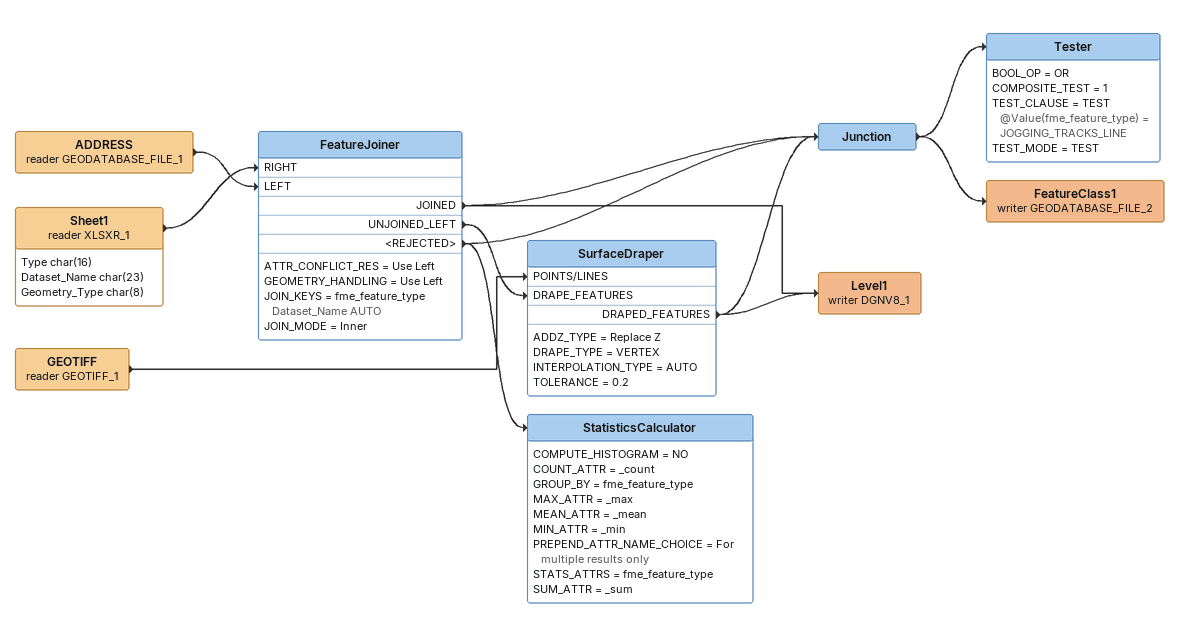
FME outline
ADDRESS (reader GEODATABASE_FILE_1)
    -> FeatureJoiner [LEFT]
Sheet1 (reader XLSXR_1)
    attributes: Type char(16), Dataset_Name char(23), Geometry_Type char(8)
    -> FeatureJoiner [RIGHT]
FeatureJoiner
    ATTR_CONFLICT_RES = Use Left
    GEOMETRY_HANDLING = Use Left
    JOIN_KEYS = fme_feature_type Dataset_Name AUTO
    JOIN_MODE = Inner
    JOINED -> Level1 (writer DGNV8_1)
    JOINED -> Junction
    UNJOINED_LEFT -> SurfaceDraper [DRAPE_FEATURES]
    <REJECTED> -> StatisticsCalculator
    <REJECTED> -> Junction
StatisticsCalculator
    COMPUTE_HISTOGRAM = NO
    COUNT_ATTR = _count
    GROUP_BY = fme_feature_type
    MAX_ATTR = _max
    MEAN_ATTR = _mean
    MIN_ATTR = _min
    PREPEND_ATTR_NAME_CHOICE = For multiple results only
    STATS_ATTRS = fme_feature_type
    SUM_ATTR = _sum
GEOTIFF (reader GEOTIFF_1)
    -> SurfaceDraper [POINTS/LINES]
SurfaceDraper
    ADDZ_TYPE = Replace Z
    DRAPE_TYPE = VERTEX
    INTERPOLATION_TYPE = AUTO
    TOLERANCE = 0.2
    DRAPED_FEATURES -> Level1 (writer DGNV8_1)
    DRAPED_FEATURES -> Junction
Junction
    -> Tester
    -> FeatureClass1 (writer GEODATABASE_FILE_2)
Tester
    BOOL_OP = OR
    COMPOSITE_TEST = 1
    TEST_CLAUSE = TEST @Value(fme_feature_type) = JOGGING_TRACKS_LINE
    TEST_MODE = TEST
FeatureClass1 (writer GEODATABASE_FILE_2)
Level1 (writer DGNV8_1)
